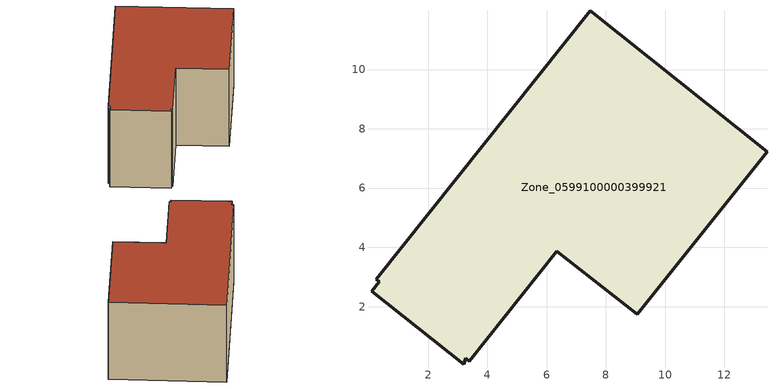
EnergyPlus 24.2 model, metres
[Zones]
Zone_0599100000399921
 floor ground (C_G): 0.26,2.92 7.47,11.98 13.44,7.22 9.06,1.74 6.35,3.88 3.39,0.15 3.28,0.26 3.2,0.06 0.09,2.52 0.34,2.85 z0.92
 wall outside (C_F): 9.06,1.74 13.44,7.22 7.47,11.98 0.26,2.92 0.34,2.85 0.09,2.52 3.2,0.06 3.28,0.26 3.39,0.15 6.35,3.88 9.06,1.74 z0.92:6.91
 roof outside (C_R): 0.34,2.85 0.09,2.52 3.2,0.06 3.28,0.26 3.39,0.15 6.35,3.88 9.06,1.74 13.44,7.22 7.47,11.98 0.26,2.92 z6.91
[BUILDING]
Pand.0599100000399921: North Axis=0; Terrain=City; Loads Convergence Tolerance Value=0.04; Temperature Convergence Tolerance Value=0.4; Solar Distribution=FullExterior; Maximum Number of Warmup Days=25; Minimum Number of Warmup Days=1
[Site:Location]
Rotterdam.The.Hague.AP_ZH_NLD Design_Conditions: Latitude=51.96; Longitude=4.45; Time Zone=1; Elevation=-4.5
[SITE:GROUNDTEMPERATURE:BUILDINGSURFACE]
18, 18, 18, 18, 18, 18, 18, 18, 18, 18, 18, 18
[MATERIAL] Thermal Absorptance=0.9; Solar Absorptance=0.7; Visible Absorptance=0.7
Name | Roughness | Thickness | Conductivity | Density | Specific Heat
G.TC.1992-2005 | MediumSmooth | 0.15 | 0.06 | 540 | 1210
F.TC.1992-2005 | Rough | 0.3 | 0.12 | 1920 | 840
R.TC.1992-2005 | MediumRough | 0.2 | 0.08 | 1500 | 1000
[CONSTRUCTION]
C_G: G.TC.1992-2005
C_F: F.TC.1992-2005
C_R: R.TC.1992-2005
[ZONE]
Zone_0599100000399921: Type=1; Multiplier=1; Ceiling Height=Autocalculate; Volume=Autocalculate; Floor Area=autocalculate; Part of Total Floor Area=Yes
[ZONEINFILTRATION:DESIGNFLOWRATE]
Infil_Zone_0599100000399921: Zone or ZoneList or Space or SpaceList=Zone_0599100000399921; Schedule=AlwaysOn; Design Flow Rate Calculation Method=Flow/Area; Flow Rate per Floor Area=0.0015; Constant Term Coefficient=1; Temperature Term Coefficient=0; Velocity Term Coefficient=0; Velocity Squared Term Coefficient=0
[HVACTEMPLATE:ZONE:IDEALLOADSAIRSYSTEM]
Zone_0599100000399921: Maximum Heating Supply Air Temperature=50; Minimum Cooling Supply Air Temperature=13; Maximum Heating Supply Air Humidity Ratio=0.0156; Minimum Cooling Supply Air Humidity Ratio=0.0077; Heating Limit=NoLimit; Cooling Limit=NoLimit; Dehumidification Control Type=ConstantSensibleHeatRatio; Cooling Sensible Heat Ratio=0.7; Dehumidification Setpoint=60; Humidification Control Type=None; Humidification Setpoint=30; Outdoor Air Method=None; Outdoor Air Flow Rate per Person=0.00944; Outdoor Air Flow Rate per Zone Floor Area=0; Outdoor Air Flow Rate per Zone=0; Demand Controlled Ventilation Type=None; Outdoor Air Economizer Type=NoEconomizer; Heat Recovery Type=None; Sensible Heat Recovery Effectiveness=0.7; Latent Heat Recovery Effectiveness=0.65
[ZONECONTROL:THERMOSTAT]
ThermostatControl_Zone_0599100000399921: Zone or ZoneList=Zone_0599100000399921; Control Type Schedule=DualSetpointControlType; Control 1=Thermostat_Zone_0599100000399921; Temperature Difference Between Cutout And Setpoint=0
[THERMOSTATSETPOINT:DUALSETPOINT]
Thermostat_Zone_0599100000399921: Heating Setpoint Temperature Schedule=HeatingSetpoint_Zone_0599100000399921; Cooling Setpoint Temperature Schedule=CoolingSetpoint_Zone_0599100000399921
[SCHEDULE:COMPACT]
HeatingSetpoint_Zone_0599100000399921: Through: 12/31, For: AllDays, Until: 24:00, 21
CoolingSetpoint_Zone_0599100000399921: Through: 12/31, For: AllDays, Until: 24:00, 24
DualSetpointControlType: Through: 12/31, For: AllDays, Until: 24:00, 4
AlwaysOn: Through: 12/31, For: AllDays, Until: 24:00, 1
